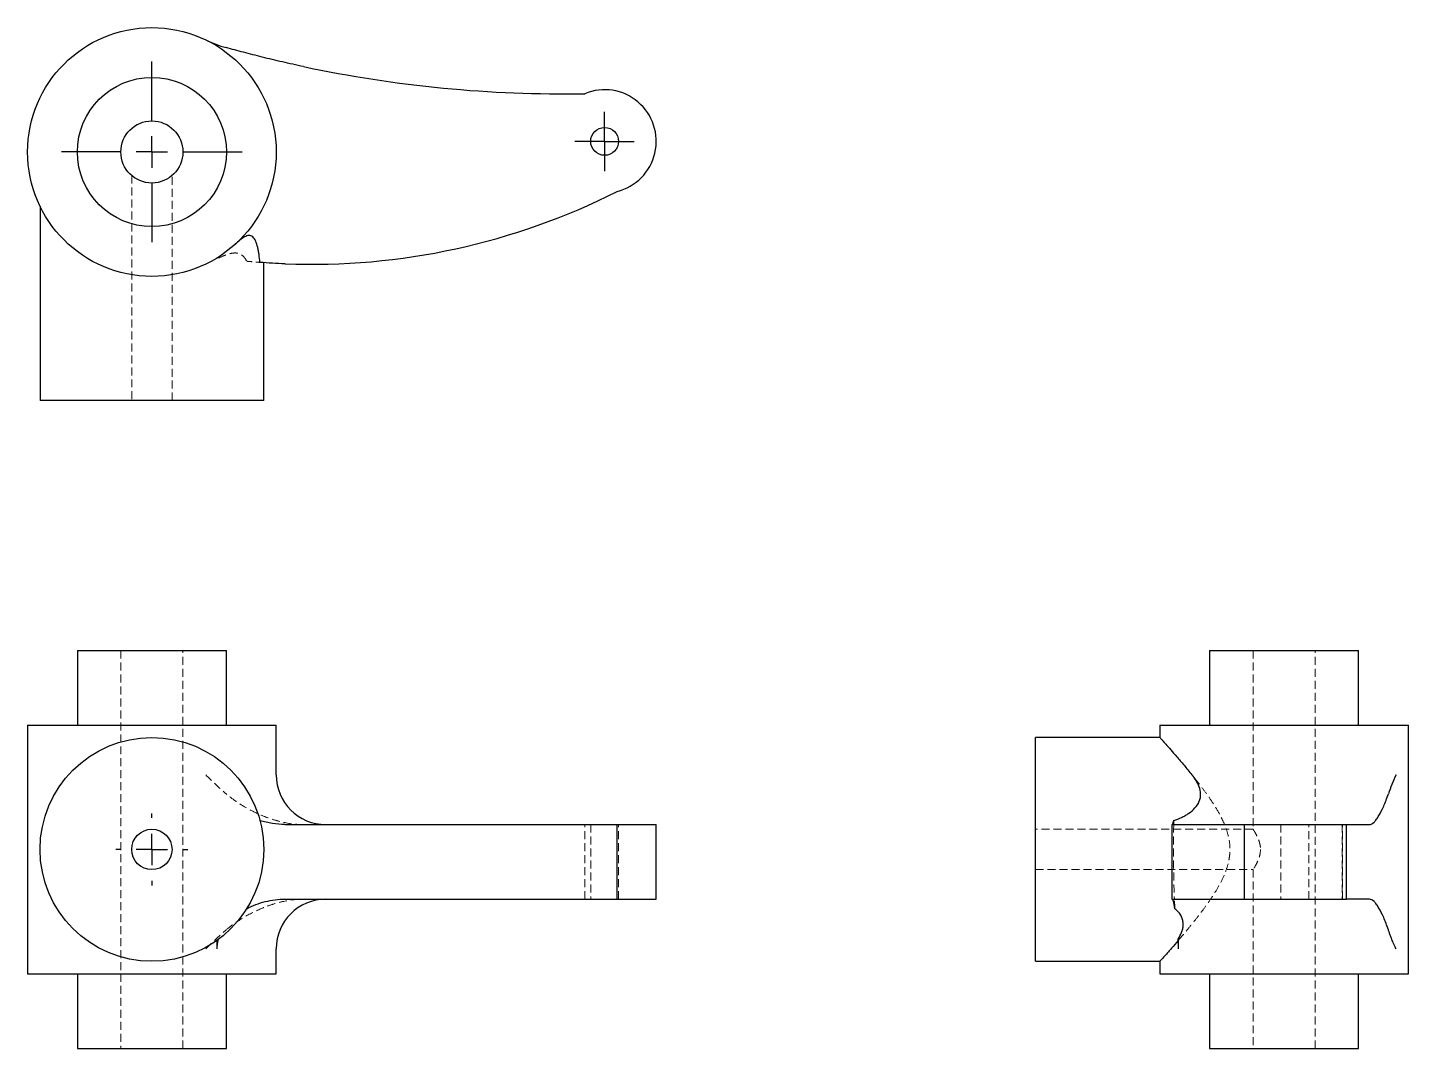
# Model space of a CAD drawing. Header units: millimetres. Extents: x 33 to 253, y 25 to 188.
import ezdxf

# ---------------------------------------------------------------- set-up
doc = ezdxf.new("R2010")
doc.units = ezdxf.units.MM
doc.linetypes.add('HIDDEN', pattern=[1.905, 1.27, -0.635])
doc.layers.add('10', color=7, linetype='Continuous')

# ---------------------------------------------------------------- blocks, each defined once
blk = doc.blocks.new('SW_CENTERMARKSYMBOL_0')
at = {"layer": '10', "color": 0}
for p, q in [((0, 5), (0, 5.71)), ((0, 0), (0, 2.5)), ((-5, 0), (-5.71, 0)), ((0, 0), (-2.5, 0)), ((0, 0), (0, -2.5)), ((0, 0), (2.5, 0)), ((5, 0), (5.71, 0)), ((0, -5), (0, -5.71))]:
    blk.add_line(p, q, dxfattribs=at)
blk = doc.blocks.new('SW_CENTERMARKSYMBOL_1')
at = {"layer": '10', "color": 0}
for p, q in [((0, 2.5), (0, 4.72)), ((0, 0), (0, 2.5)), ((-2.5, 0), (-4.72, 0)), ((0, 0), (-2.5, 0)), ((0, 0), (0, -2.5)), ((0, 0), (2.5, 0)), ((2.5, 0), (4.72, 0)), ((0, -2.5), (0, -4.72))]:
    blk.add_line(p, q, dxfattribs=at)
blk = doc.blocks.new('SW_CENTERMARKSYMBOL_2')
at = {"layer": '10', "color": 0}
for p, q in [((0, 5), (0, 14.36)), ((0, 0), (0, 2.5)), ((-5, 0), (-14.36, 0)), ((0, 0), (-2.5, 0)), ((0, 0), (0, -2.5)), ((0, 0), (2.5, 0)), ((5, 0), (14.36, 0)), ((0, -5), (0, -14.36))]:
    blk.add_line(p, q, dxfattribs=at)

msp = doc.modelspace()

# ---------------------------------------------------------------- linework, layer by layer
at = {"color": 7, "linetype": 'HIDDEN', "lineweight": 18}
for p, q in [((49.56, 164.12), (49.56, 128.35)), ((55.97, 128.35), (55.97, 164.12)), ((47.83, 88.63), (47.83, 25.37)), ((57.71, 25.37), (57.71, 88.63)), ((227.94, 88.63), (227.94, 60.2)), ((237.83, 25.37), (237.83, 88.63)), ((121.63, 49.09), (121.63, 60.95)), ((122.57, 60.95), (122.57, 49.09)), ((127.01, 49.09), (127.01, 60.95)), ((227.95, 60.21), (193.35, 60.21)), ((232.34, 60.95), (232.34, 49.09)), ((236.79, 49.09), (236.79, 60.95)), ((242.12, 60.95), (242.12, 49.09)), ((242.15, 49.09), (242.15, 60.95)), ((193.35, 53.79), (227.95, 53.79)), ((227.94, 53.8), (227.94, 25.37)), ((216.06, 41.19), (216.06, 42.55))]:
    msp.add_line(p, q, dxfattribs=at)
at = {"color": 7, "linetype": 'Continuous', "lineweight": 25}
for p, q in [((34.98, 159.27), (34.98, 128.35)), ((70.56, 128.35), (70.56, 150.28)), ((70.56, 128.35), (34.98, 128.35)), ((40.91, 88.63), (40.91, 76.77)), ((40.91, 88.63), (64.63, 88.63)), ((64.63, 76.77), (64.63, 88.63)), ((221.02, 88.63), (221.02, 76.77)), ((221.02, 88.63), (232.88, 88.63)), ((232.88, 88.63), (244.74, 88.63)), ((244.74, 76.77), (244.74, 88.63)), ((33, 76.77), (33, 37.23)), ((33, 76.77), (72.53, 76.77)), ((72.53, 68.86), (72.53, 76.77)), ((213.13, 74.79), (193.35, 74.79)), ((193.35, 57), (193.35, 74.79)), ((213.12, 76.77), (213.12, 74.78)), ((213.12, 76.77), (232.88, 76.77)), ((232.88, 76.77), (252.65, 76.77)), ((252.65, 37.23), (252.65, 76.77)), ((73.97, 60.95), (126.77, 60.95)), ((126.77, 49.09), (126.77, 60.95)), ((126.77, 60.95), (133, 60.95)), ((133, 49.09), (133, 60.95)), ((215.02, 60.95), (215.02, 49.09)), ((215.02, 60.95), (226.6, 60.95)), ((226.6, 49.09), (226.6, 60.95)), ((226.6, 60.95), (242.78, 60.95)), ((242.78, 49.09), (242.78, 60.95)), ((242.78, 60.95), (246.46, 60.95)), ((193.35, 39.21), (193.35, 57)), ((73.97, 49.09), (126.77, 49.09)), ((126.77, 49.09), (133, 49.09)), ((215.02, 49.09), (226.6, 49.09)), ((226.6, 49.09), (242.78, 49.09)), ((246.46, 49.09), (242.78, 49.09)), ((63.15, 41.19), (63.15, 42.55)), ((72.53, 37.23), (72.53, 41.19)), ((193.35, 39.21), (213.15, 39.21)), ((213.12, 39.25), (213.12, 37.23)), ((33, 37.23), (72.53, 37.23)), ((40.91, 37.23), (40.91, 25.37)), ((64.63, 25.37), (64.63, 37.23)), ((213.12, 37.23), (232.88, 37.23)), ((221.02, 37.23), (221.02, 25.37)), ((232.88, 37.23), (252.65, 37.23)), ((244.74, 25.37), (244.74, 37.23)), ((40.91, 25.37), (64.63, 25.37)), ((221.02, 25.37), (232.88, 25.37)), ((232.88, 25.37), (244.74, 25.37))]:
    msp.add_line(p, q, dxfattribs=at)
for centre, radius in [((52.77, 167.88), 19.77), ((52.77, 167.88), 11.86), ((52.77, 167.88), 4.94), ((124.79, 169.57), 2.22), ((52.77, 57), 17.79), ((52.77, 57), 3.21)]:
    msp.add_circle(centre, radius, dxfattribs=at)
for centre, radius, start, end in [((118.32, 377.14), 200.02, 258.0443, 270.949), ((124.79, 169.57), 8.21, 283.9923, 112.6199), ((78.13, 257.98), 107.96, 267.7922, 296.7814), ((80.44, 68.86), 7.91, 180, 270), ((80.44, 41.19), 7.91, 90, 180)]:
    msp.add_arc(centre, radius, start, end, dxfattribs=at)
for points in [[(61.34, 185.69), (62.37, 185.2), (63.45, 184.79), (64.6, 184.47)], [(250.69, 68.86), (250.2, 67.83), (249.79, 66.8), (249.47, 65.82)]]:
    msp.add_open_spline(points, degree=3, dxfattribs=at)
for points, knots in [([(76.88, 181.46), (75.74, 181.7), (74.63, 181.94), (72.99, 182.32), (72.45, 182.45), (71.38, 182.7), (70.85, 182.83), (69.3, 183.22), (68.3, 183.47), (66.87, 183.85), (66.4, 183.97), (65.48, 184.22), (65.03, 184.35), (64.6, 184.47)], [0, 0, 0, 0, 0.25, 0.25, 0.375, 0.375, 0.5, 0.5, 0.75, 0.75, 0.875, 0.875, 1, 1, 1, 1]), ([(69.95, 150.33), (69.92, 150.75), (69.87, 151.17), (69.79, 151.77), (69.75, 151.96), (69.68, 152.35), (69.65, 152.54), (69.52, 153.08), (69.42, 153.41), (69.16, 153.99), (69.01, 154.23), (68.73, 154.47), (68.64, 154.52), (68.43, 154.59), (68.32, 154.61), (67.99, 154.59), (67.75, 154.5), (67.27, 154.24), (67.03, 154.07), (66.53, 153.67), (66.28, 153.46), (66.03, 153.22)], [0, 0, 0, 0, 0.125, 0.125, 0.1875, 0.1875, 0.25, 0.25, 0.375, 0.375, 0.5, 0.5, 0.5625, 0.5625, 0.625, 0.625, 0.75, 0.75, 0.875, 0.875, 1, 1, 1, 1]), ([(73.97, 150.1), (73.28, 150.12), (72.6, 150.16), (71.27, 150.23), (70.61, 150.28), (69.95, 150.33)], [0, 0, 0, 0, 0.5, 0.5, 1, 1, 1, 1]), ([(213.13, 74.78), (213.12, 74.78), (213.12, 74.79), (213.2, 74.69), (213.47, 74.39), (214.04, 73.76), (214.82, 72.88), (215.8, 71.75), (216.95, 70.42), (217.8, 69.38), (218.22, 68.86)], [0, 0, 0, 0, 0.030375, 0.109659, 0.248365, 0.390725, 0.53754, 0.687361, 0.84256, 1, 1, 1, 1]), ([(215.33, 61.59), (215.75, 61.73), (216.17, 61.89), (216.77, 62.18), (216.96, 62.28), (217.35, 62.5), (217.54, 62.62), (218.08, 63), (218.41, 63.28), (218.99, 63.92), (219.23, 64.27), (219.47, 64.85), (219.52, 65.04), (219.59, 65.44), (219.61, 65.63), (219.59, 66.22), (219.5, 66.59), (219.24, 67.31), (219.07, 67.64), (218.67, 68.27), (218.46, 68.57), (218.22, 68.86)], [0, 0, 0, 0, 0.125, 0.125, 0.1875, 0.1875, 0.25, 0.25, 0.375, 0.375, 0.5, 0.5, 0.5625, 0.5625, 0.625, 0.625, 0.75, 0.75, 0.875, 0.875, 1, 1, 1, 1]), ([(246.46, 60.95), (246.7, 60.95), (246.94, 61.1), (247.32, 61.47), (247.45, 61.62), (247.7, 61.96), (247.83, 62.16), (248.22, 62.81), (248.47, 63.31), (248.85, 64.17), (248.97, 64.47), (249.22, 65.12), (249.35, 65.46), (249.47, 65.82)], [0, 0, 0, 0, 0.25, 0.25, 0.375, 0.375, 0.5, 0.5, 0.75, 0.75, 0.875, 0.875, 1, 1, 1, 1]), ([(73.97, 60.95), (73.28, 60.95), (72.6, 61.01), (71.27, 61.22), (70.61, 61.38), (69.95, 61.59)], [0, 0, 0, 0, 0.5, 0.5, 1, 1, 1, 1]), ([(215.1, 60.95), (215.12, 60.95), (215.16, 61.01), (215.23, 61.22), (215.28, 61.38), (215.33, 61.59)], [0, 0, 0, 0, 0.5, 0.5, 1, 1, 1, 1]), ([(67.85, 47.57), (68.79, 48.07), (69.78, 48.45), (71.32, 48.83), (71.85, 48.93), (72.9, 49.06), (73.43, 49.09), (73.97, 49.09)], [0, 0, 0, 0, 0.5, 0.5, 0.75, 0.75, 1, 1, 1, 1]), ([(215.51, 47.57), (215.42, 48.07), (215.34, 48.45), (215.23, 48.83), (215.2, 48.93), (215.14, 49.06), (215.12, 49.09), (215.1, 49.09)], [0, 0, 0, 0, 0.5, 0.5, 0.75, 0.75, 1, 1, 1, 1]), ([(249.47, 44.22), (249.35, 44.59), (249.22, 44.93), (248.97, 45.57), (248.85, 45.88), (248.47, 46.74), (248.21, 47.24), (247.83, 47.89), (247.7, 48.09), (247.44, 48.43), (247.32, 48.58), (246.94, 48.95), (246.7, 49.09), (246.46, 49.09)], [0, 0, 0, 0, 0.125, 0.125, 0.25, 0.25, 0.5, 0.5, 0.625, 0.625, 0.75, 0.75, 1, 1, 1, 1]), ([(216.03, 42.72), (216.23, 43.06), (216.42, 43.41), (216.64, 43.99), (216.7, 44.19), (216.79, 44.6), (216.82, 44.82), (216.83, 45.25), (216.81, 45.48), (216.71, 45.93), (216.63, 46.16), (216.41, 46.6), (216.27, 46.81), (215.92, 47.21), (215.73, 47.4), (215.51, 47.57)], [0, 0, 0, 0, 0.25, 0.25, 0.375, 0.375, 0.5, 0.5, 0.625, 0.625, 0.75, 0.75, 0.875, 0.875, 1, 1, 1, 1]), ([(250.69, 41.19), (250.65, 41.29), (250.56, 41.47), (250.44, 41.73), (250.31, 42.01), (250.17, 42.34), (249.99, 42.78), (249.81, 43.25), (249.62, 43.75), (249.52, 44.07), (249.47, 44.22)], [0, 0, 0, 0, 0.098674, 0.180855, 0.246541, 0.378389, 0.496208, 0.677122, 0.845058, 1, 1, 1, 1]), ([(63.15, 41.19), (63.15, 41.45), (63.17, 41.71), (63.25, 42.22), (63.3, 42.48), (63.38, 42.72)], [0, 0, 0, 0, 0.5, 0.5, 1, 1, 1, 1]), ([(216.06, 42.55), (215.68, 42.11), (215.11, 41.45), (214.47, 40.73), (214.05, 40.25), (213.7, 39.86), (213.42, 39.55), (213.23, 39.34), (213.12, 39.21), (213.14, 39.24), (213.15, 39.25)], [0, 0, 0, 0, 0.2279, 0.344616, 0.461316, 0.575566, 0.689801, 0.808309, 0.926808, 1, 1, 1, 1]), ([(216.06, 41.19), (216.06, 41.45), (216.06, 41.71), (216.05, 42.22), (216.04, 42.48), (216.03, 42.72)], [0, 0, 0, 0, 0.5, 0.5, 1, 1, 1, 1])]:
    msp.add_open_spline(points, degree=3, knots=knots, dxfattribs=at)
at = {"color": 7, "linetype": 'HIDDEN', "lineweight": 18}
for points, knots in [([(63.38, 151.03), (63.83, 151.23), (64.26, 151.42), (64.9, 151.64), (65.11, 151.7), (65.53, 151.79), (65.73, 151.82), (66.13, 151.83), (66.33, 151.81), (66.7, 151.71), (66.87, 151.63), (67.2, 151.41), (67.35, 151.27), (67.63, 150.92), (67.75, 150.73), (67.85, 150.51)], [0, 0, 0, 0, 0.25, 0.25, 0.375, 0.375, 0.5, 0.5, 0.625, 0.625, 0.75, 0.75, 0.875, 0.875, 1, 1, 1, 1]), ([(67.85, 150.51), (67.93, 150.5), (68.08, 150.49), (68.29, 150.47), (68.5, 150.45), (68.64, 150.44), (68.7, 150.43)], [0, 0, 0, 0, 0.24572, 0.494291, 0.745717, 1, 1, 1, 1]), ([(70.54, 150.28), (70.55, 150.28), (70.56, 150.28), (70.46, 150.29), (70.23, 150.31), (69.86, 150.33), (69.37, 150.37), (68.92, 150.41), (68.7, 150.43)], [0, 0, 0, 0, 0.058009, 0.243906, 0.429336, 0.616144, 0.807315, 1, 1, 1, 1]), ([(216.06, 42.55), (216.31, 42.84), (216.8, 43.42), (217.67, 44.46), (218.64, 45.65), (219.72, 47.03), (220.81, 48.52), (221.86, 50.09), (222.83, 51.75), (223.61, 53.44), (224.05, 54.92), (224.23, 56.09), (224.3, 57.22), (224.17, 58.59), (223.79, 60), (223.31, 61.21), (222.64, 62.6), (221.73, 64.13), (220.61, 65.77), (219.52, 67.22), (218.62, 68.38), (218.1, 69.01), (217.93, 69.22)], [0, 0, 0, 0, 0.047597, 0.095307, 0.154461, 0.213622, 0.274492, 0.33535, 0.393202, 0.451858, 0.503223, 0.529937, 0.556644, 0.602857, 0.650782, 0.685375, 0.719986, 0.79088, 0.850053, 0.909233, 0.970113, 1, 1, 1, 1]), ([(76.88, 60.95), (75.74, 60.95), (74.63, 61.1), (72.99, 61.47), (72.45, 61.62), (71.38, 61.96), (70.85, 62.16), (69.3, 62.81), (68.3, 63.31), (66.87, 64.17), (66.4, 64.47), (65.48, 65.12), (65.03, 65.46), (64.6, 65.82)], [0, 0, 0, 0, 0.25, 0.25, 0.375, 0.375, 0.5, 0.5, 0.75, 0.75, 0.875, 0.875, 1, 1, 1, 1]), ([(215.32, 60.95), (215.3, 59.95), (215.29, 58.95), (215.28, 56.93), (215.28, 55.91), (215.3, 53.88), (215.32, 52.89), (215.36, 50.95), (215.39, 50.01), (215.43, 49.09)], [0, 0, 0, 0, 0.25, 0.25, 0.5, 0.5, 0.75, 0.75, 1, 1, 1, 1]), ([(227.95, 60.2), (227.94, 60.2), (227.93, 60.23), (228.02, 60.08), (228.27, 59.68), (228.58, 59.12), (228.83, 58.53), (229, 58.03), (229.1, 57.51), (229.12, 57.17), (229.12, 57)], [0, 0, 0, 0, 0.01451, 0.193235, 0.371941, 0.573834, 0.687903, 0.805588, 0.900992, 1, 1, 1, 1]), ([(229.12, 57), (229.1, 56.68), (229.05, 56.06), (228.73, 55.2), (228.42, 54.58), (228.18, 54.17), (228.04, 53.94), (227.95, 53.81), (227.95, 53.8), (227.95, 53.8)], [0, 0, 0, 0, 0.181691, 0.362228, 0.569268, 0.684902, 0.804691, 0.907566, 1, 1, 1, 1]), ([(64.6, 44.22), (65.03, 44.59), (65.48, 44.93), (66.4, 45.57), (66.87, 45.88), (68.31, 46.74), (69.31, 47.24), (70.87, 47.89), (71.4, 48.09), (72.46, 48.43), (73, 48.58), (74.63, 48.95), (75.74, 49.09), (76.88, 49.09)], [0, 0, 0, 0, 0.125, 0.125, 0.25, 0.25, 0.5, 0.5, 0.625, 0.625, 0.75, 0.75, 1, 1, 1, 1]), ([(215.51, 47.57), (215.5, 47.69), (215.49, 47.94), (215.47, 48.31), (215.45, 48.7), (215.44, 48.96), (215.43, 49.09)], [0, 0, 0, 0, 0.24572, 0.494291, 0.745717, 1, 1, 1, 1]), ([(61.34, 41.19), (61.44, 41.29), (61.63, 41.47), (61.89, 41.73), (62.18, 42.01), (62.52, 42.34), (62.98, 42.78), (63.49, 43.25), (64.06, 43.75), (64.42, 44.07), (64.6, 44.22)], [0, 0, 0, 0, 0.098674, 0.180855, 0.246541, 0.378389, 0.496208, 0.677122, 0.845058, 1, 1, 1, 1])]:
    msp.add_open_spline(points, degree=3, knots=knots, dxfattribs=at)
for points in [[(63.15, 151.06), (63.23, 151.05), (63.3, 151.04), (63.38, 151.03)], [(61.34, 68.86), (62.37, 67.83), (63.45, 66.8), (64.6, 65.82)], [(215.32, 60.95), (215.32, 61.17), (215.32, 61.38), (215.33, 61.59)], [(216.06, 42.55), (216.05, 42.61), (216.04, 42.67), (216.03, 42.72)]]:
    msp.add_open_spline(points, degree=3, dxfattribs=at)

# ---------------------------------------------------------------- block references
at = {"layer": '10'}
for name, p in [('SW_CENTERMARKSYMBOL_2', (52.77, 167.88)), ('SW_CENTERMARKSYMBOL_1', (124.79, 169.57)), ('SW_CENTERMARKSYMBOL_0', (52.77, 57))]:
    msp.add_blockref(name, p, dxfattribs=at)

doc.saveas('drawing.dxf')
